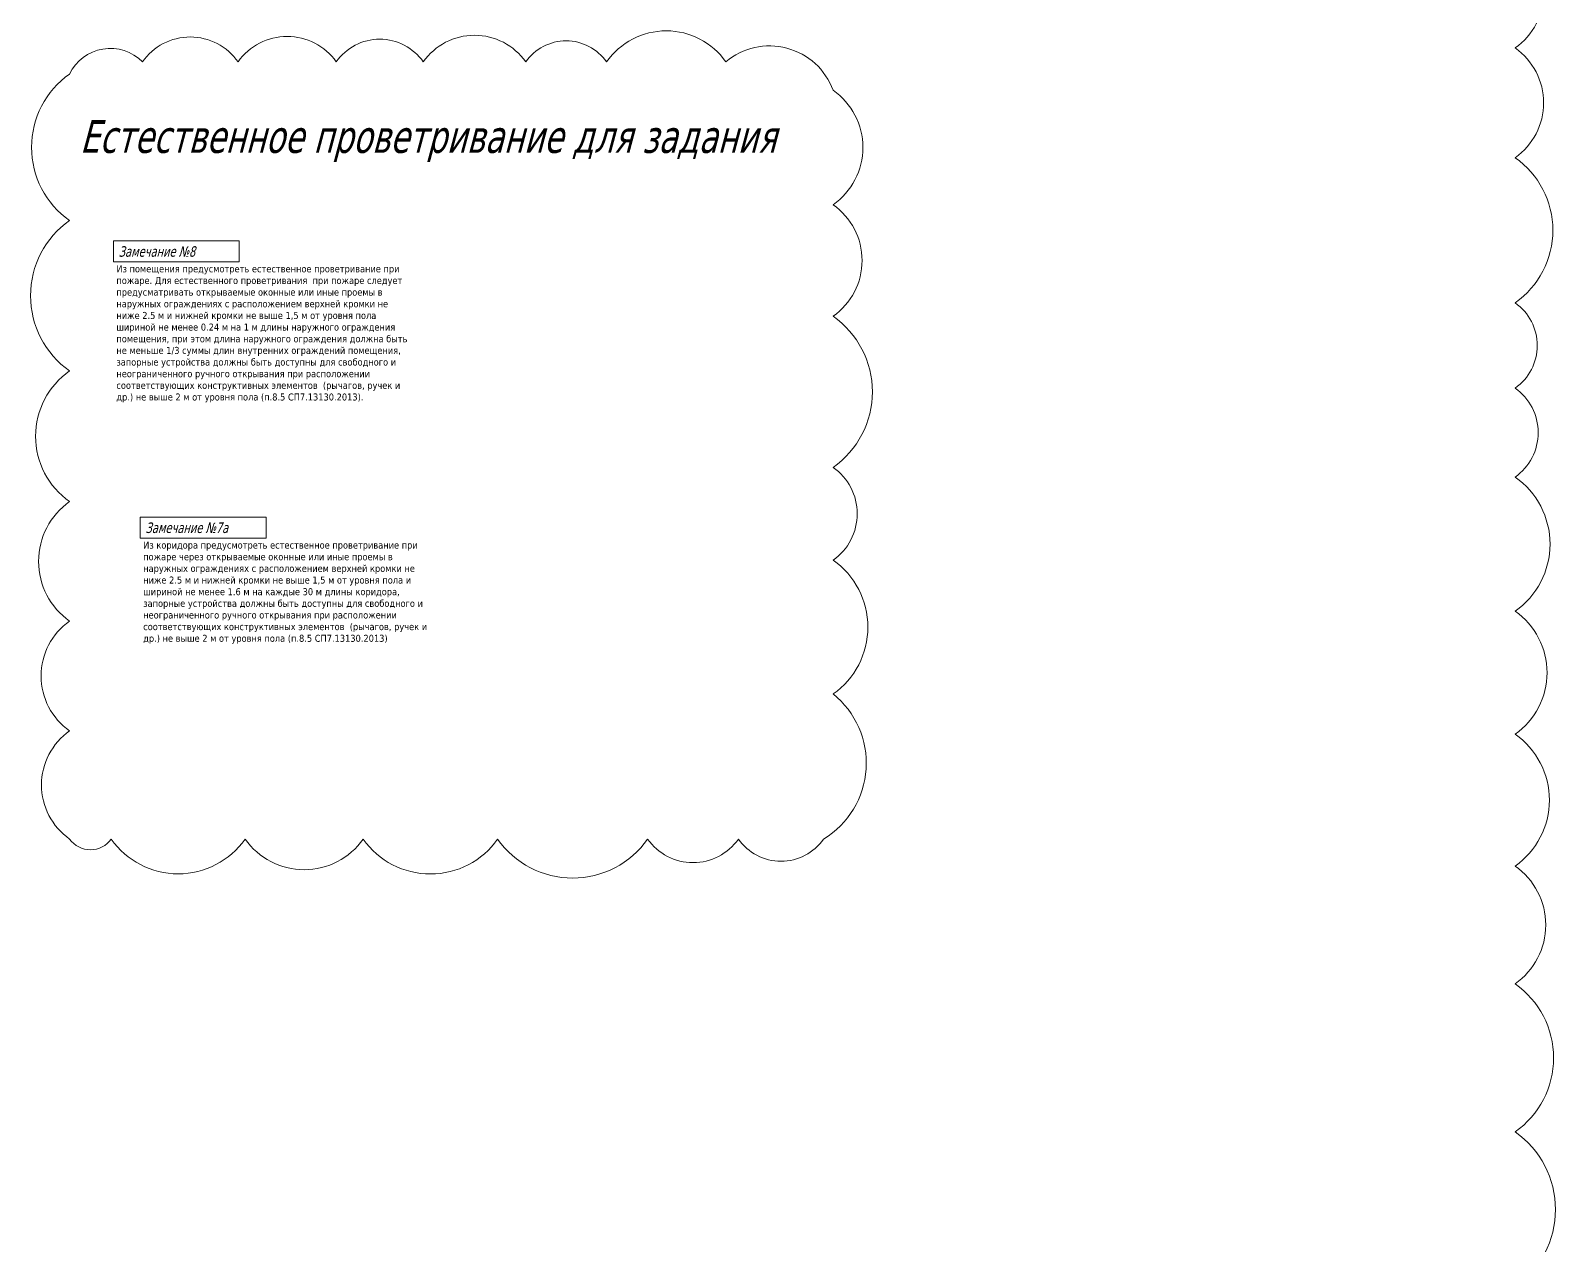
# Model space of a CAD drawing. Header units: millimetres. Extents: x -584918 to 2941280, y 3000189 to 4229862.
# Drawn here: x -348750 to -217822, y 3717739 to 3821962 of the extents above; entities that cross this region are included whole.
import ezdxf

# ---------------------------------------------------------------- set-up
doc = ezdxf.new("R2010")
doc.units = ezdxf.units.MM
doc.layers.add('экспертиза ДУ', color=1, linetype='Continuous', lineweight=0)
doc.styles.add('ЭКСПЕРТИЗА', font='tahoma.ttf')

msp = doc.modelspace()

# ---------------------------------------------------------------- linework, layer by layer
at = {"layer": 'экспертиза ДУ', "color": 2}
msp.add_lwpolyline([(-221291.091, 3609600.186, 0.52056705), (-221291.091, 3619912.39, 0.52056705), (-221291.091, 3631327.737, 0.52056705), (-221291.091, 3642535.354, 0.52056705), (-221291.091, 3653690.683, 0.52056705), (-221291.091, 3664474.704, 0.52056705), (-221291.091, 3675623.726, 0.52056705), (-221291.091, 3684926.174, 0.52056705), (-221291.091, 3694349.68, 0.52056705), (-221291.091, 3706017.313, 0.52056705), (-221291.091, 3714078.065, 0.52056705), (-221291.091, 3727407.126, 0.52056705), (-221291.091, 3740114.219, 0.52056705), (-221291.091, 3750229.885, 0.52056705), (-221291.091, 3761551.641, 0.52056705), (-221291.091, 3772107.79, 0.52056705), (-221291.091, 3783627.307, 0.52056705), (-221291.091, 3791253.272, 0.52056705), (-221291.091, 3798580.563, 0.52056705), (-221291.091, 3811044.729, 0.52056705), (-221291.091, 3820463.961, 0.52056705), (-221291.091, 3829991.433, 0.52056705)], format="xyb", dxfattribs=at)
msp.add_lwpolyline([(-345388.431, 3752550.403, -0.52056705), (-345388.431, 3761833.931, -0.52056705), (-345388.431, 3771258.25, -0.52056705), (-345388.431, 3781518.166, -0.52056705), (-345388.431, 3792734.328, -0.52056705), (-345388.431, 3805650.372, -0.52056705), (-345388.431, 3818221.963, -0.52056705), (-339142.75, 3819266.951, -0.52056705), (-330924.522, 3819266.951, -0.52056705), (-322505.076, 3819266.951, -0.52056705), (-315024.379, 3819266.951, -0.52056705), (-306237.693, 3819266.951, -0.52056705), (-299288.832, 3819266.951, -0.52056705), (-289047.837, 3819266.951, -0.52056705), (-279845.434, 3816835.088, -0.52056705), (-279845.434, 3807006.094, -0.52056705), (-279845.434, 3797429.589, -0.52056705), (-279845.434, 3784457.188, -0.52056705), (-279845.434, 3776491.857, -0.52056705), (-279845.434, 3765001.028, -0.52056705), (-280657.95, 3752550.403, -0.52056705), (-287975.882, 3752550.403, -0.52056705), (-295765.019, 3752550.403, -0.52056705), (-308643.22, 3752550.403, -0.52056705), (-320182.065, 3752550.403, -0.52056705), (-330320.11, 3752550.403, -0.52056705), (-341824.978, 3752550.403, -0.52056705)], format="xyb", close=True, dxfattribs=at)
at = {"layer": 'экспертиза ДУ', "lineweight": 0}
for points in [[(-341632.667, 3803890.754), (-330832.667, 3803890.754), (-330832.667, 3802090.754), (-341632.667, 3802090.754), (-341632.667, 3803890.754)], [(-339330.002, 3780174.035), (-328530.002, 3780174.035), (-328530.002, 3778374.035), (-339330.002, 3778374.035), (-339330.002, 3780174.035)]]:
    msp.add_lwpolyline(points, dxfattribs=at)

# ---------------------------------------------------------------- texts
at = {"layer": 'экспертиза ДУ', "color": 2, "style": 'ЭКСПЕРТИЗА', "oblique": 14.99997778, "width": 0.8}
msp.add_text('Естественное проветривание для задания', height=2804.61657, dxfattribs=at).set_placement((-344514.468, 3811460.037))
at = {"layer": 'экспертиза ДУ', "lineweight": 0, "style": 'ЭКСПЕРТИЗА', "oblique": 14.99997778, "width": 0.8}
for s, p in [('Замечание №8', (-341182.667, 3802540.754)), ('Замечание №7а', (-338880.002, 3778824.035))]:
    msp.add_text(s, height=900, dxfattribs=at).set_placement(p)
at = {"layer": 'экспертиза ДУ', "lineweight": 0, "ltscale": 100, "char_height": 600, "width": 25338.67111, "attachment_point": 1, "style": 'ЭКСПЕРТИЗА'}
for s, insert in [('\\pt1200;Из помещения предусмотреть естественное проветривание при пожаре. Для естественного проветривания  при пожаре следует предусматривать открываемые оконные или иные проемы в наружных ограждениях с расположением верхней кромки не ниже 2.5\\~м и нижней кромки не выше 1,5 м от уровня пола шириной не менее 0.24\\~м на 1\\~м длины наружного ограждения помещения, при этом длина наружного ограждения должна быть не меньше 1/3 суммы длин внутренних ограждений помещения, запорные устройства должны быть доступны для свободного и неограниченного ручного открывания при расположении соответствующих конструктивных элементов  (рычагов, ручек и др.) не выше 2 м от уровня пола (п.8.5 СП7.13130.2013).', (-341377.445, 3801800.651)), ('\\A1;\\pt1200;Из коридора предусмотреть естественное проветривание при пожаре через{\\A0; открываемые оконные или иные проемы в наружных ограждениях с расположением верхней кромки не ниже 2.5\\~м и нижней кромки не выше 1,5 м от уровня пола и шириной не менее 1.6\\~м на каждые 30\\~м длины коридора, запорные устройства должны быть доступны для свободного и неограниченного ручного открывания при расположении соответствующих конструктивных элементов  (рычагов, ручек и др.) не выше 2 м от уровня пола (п.8.5 СП7.13130.2013)}', (-339074.78, 3778083.932))]:
    msp.add_mtext(s, dxfattribs=dict(at, insert=insert))

doc.saveas('drawing.dxf')
